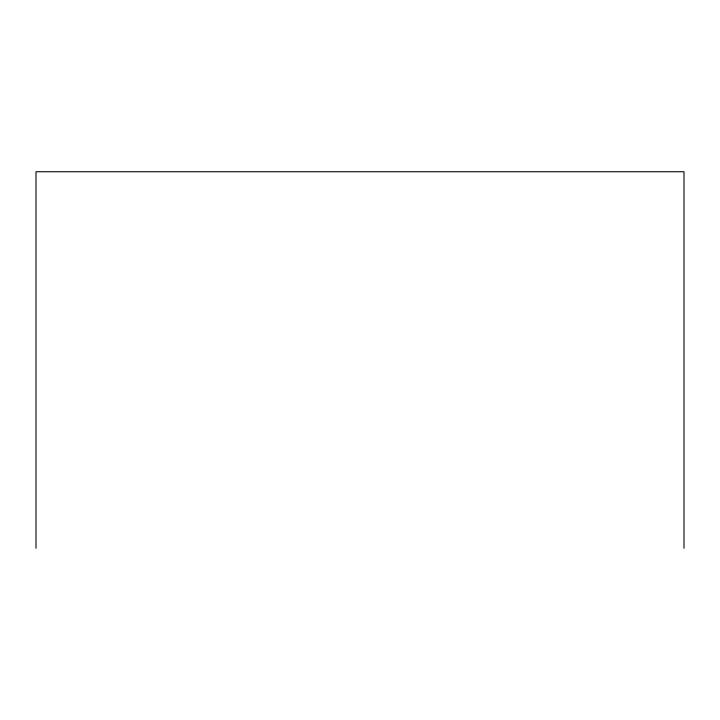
<?xml version="1.0" encoding="UTF-8"?>
<svg xmlns="http://www.w3.org/2000/svg" width="720" height="720" viewBox="0 0 720 720"><rect width="100%" height="100%" fill="white"/><g stroke="black" fill="none" stroke-linecap="round" stroke-linejoin="round"><path stroke-width="1.08" d="M684 548.262L684 171.738L36 171.738L36 548.262"/></g></svg>
